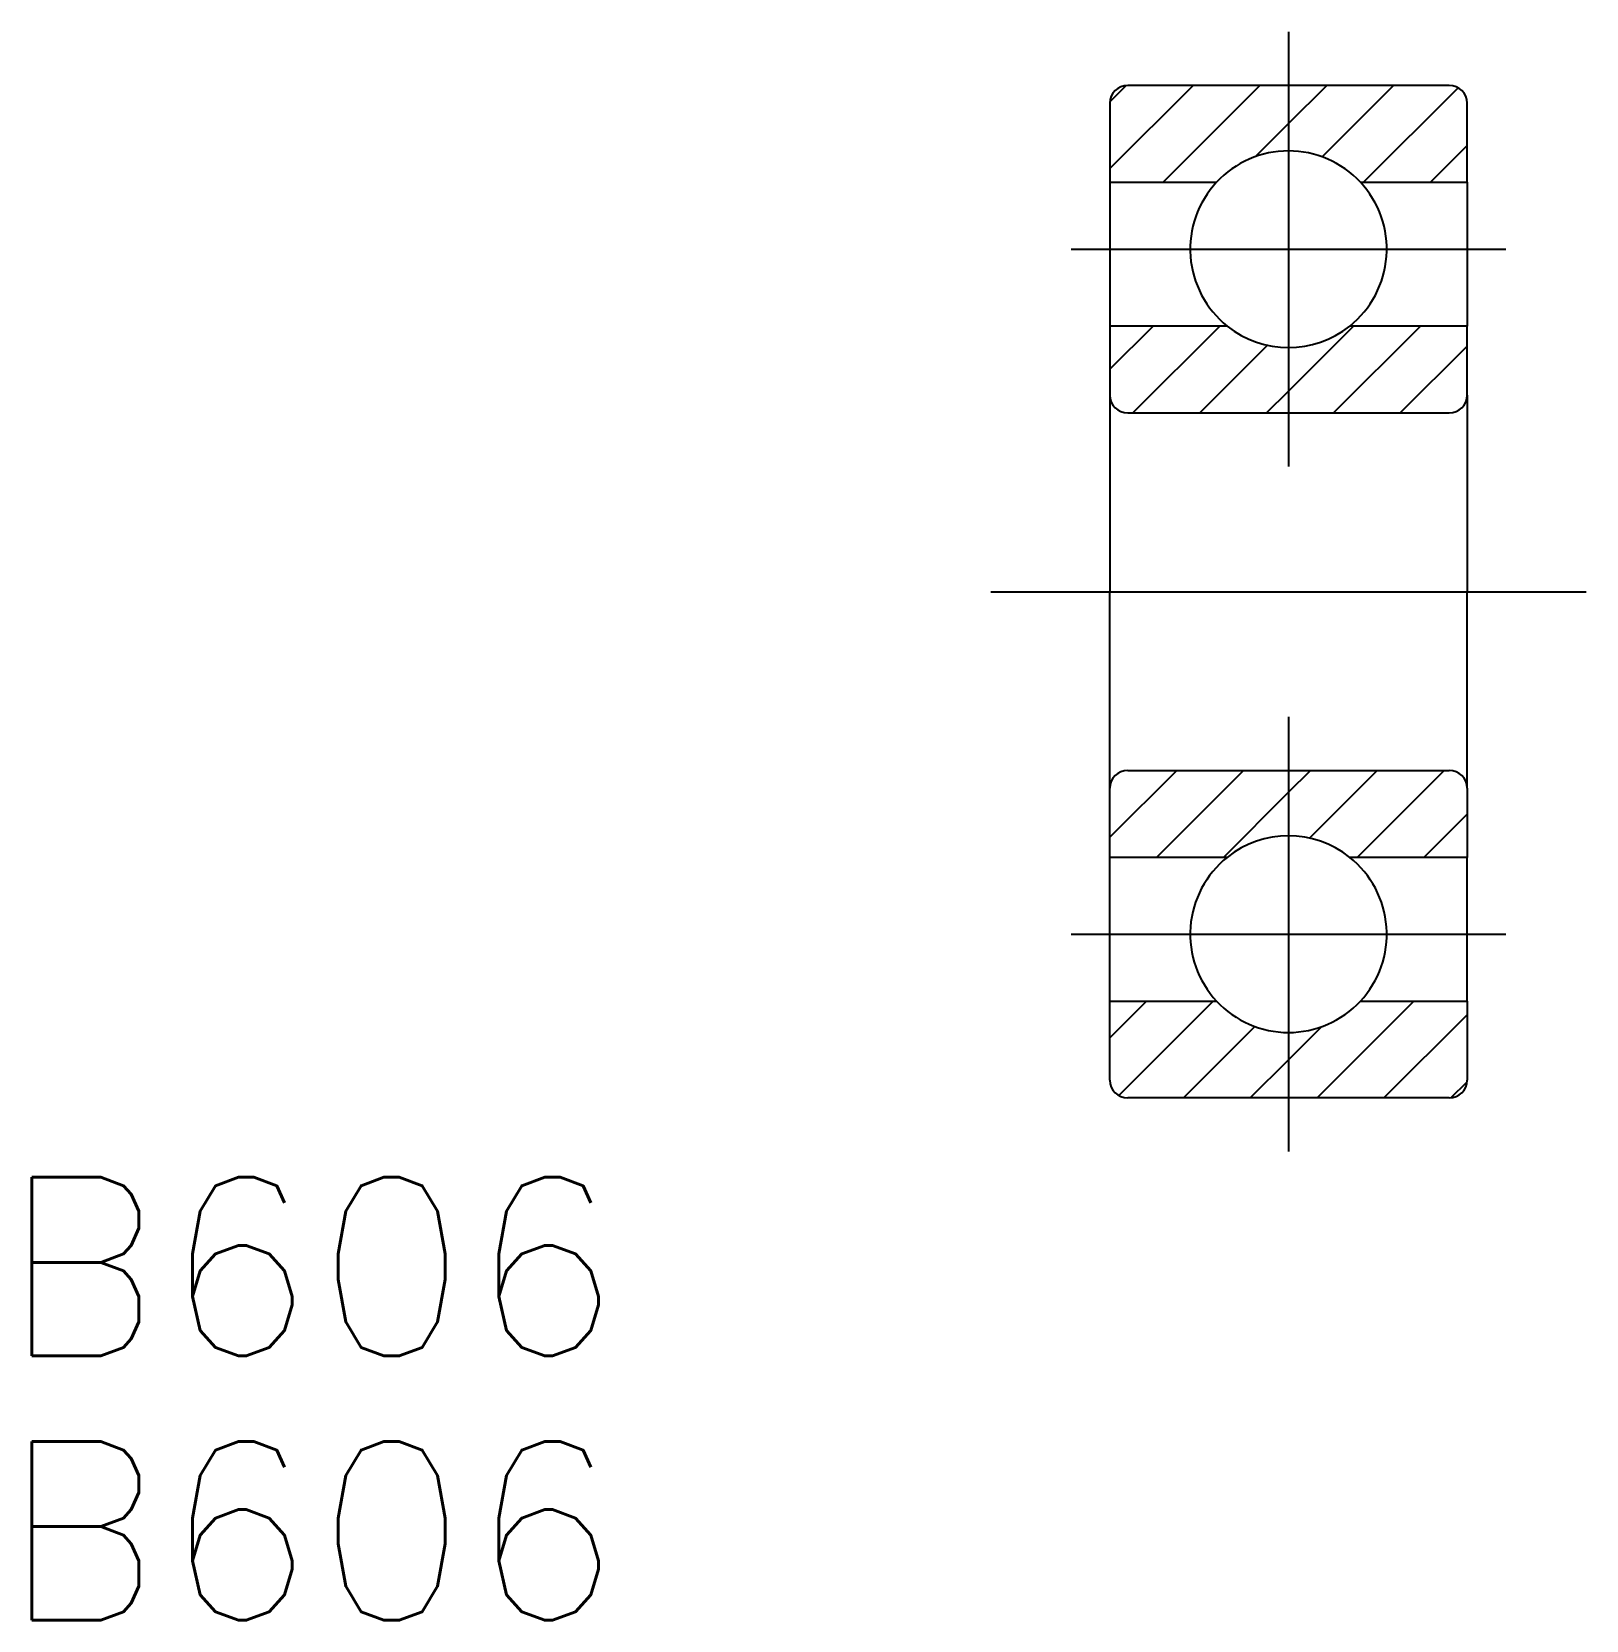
# Model space of a CAD drawing. Extents: x -21.1 to 5, y -17.3 to 9.4.
import ezdxf

# ---------------------------------------------------------------- set-up
doc = ezdxf.new("R2010")
doc.units = 0
doc.linetypes.add('CENTER', pattern=[50.8, 31.75, -6.35, 6.35, -6.35])
doc.layers.get('0').update_dxf_attribs({"linetype": 'CONTINUOUS'})
doc.layers.add('CENTER', color=1, linetype='CENTER')
doc.styles.get("Standard").update_dxf_attribs({"font": 'txt.shx', "height": 3, "bigfont": 'bigfont.shx'})

msp = doc.modelspace()

# ---------------------------------------------------------------- linework, layer by layer
at = {"color": 3, "linetype": 'CONTINUOUS'}
for p, q in [((-3, 7.103), (-1.603, 8.5)), ((-2.999, 8.226), (-2.726, 8.499)), ((-2.105, 6.875), (-0.48, 8.5)), ((0, 7.858), (0.642, 8.5)), ((0.565, 7.3), (1.765, 8.5)), ((1.262, 6.875), (2.848, 8.461)), ((-0.553, 7.304), (0, 7.858)), ((2.385, 6.875), (3, 7.49)), ((-3, 3.735), (-2.275, 4.46)), ((-2.613, 3), (-1.153, 4.46)), ((0, 3.368), (1.092, 4.46)), ((0.755, 3), (2.215, 4.46)), ((-1.49, 3), (-0.352, 4.138)), ((1.877, 3), (3, 4.123)), ((-0.368, 3), (0, 3.368)), ((-3, -4.123), (-1.877, -3)), ((-2.215, -4.46), (-0.755, -3)), ((0, -3.368), (0.368, -3)), ((0.352, -4.138), (1.49, -3)), ((1.153, -4.46), (2.613, -3)), ((-1.092, -4.46), (0, -3.368)), ((2.275, -4.46), (3, -3.735)), ((-3, -7.49), (-2.385, -6.875)), ((-2.848, -8.461), (-1.262, -6.875)), ((0.48, -8.5), (2.105, -6.875)), ((1.603, -8.5), (3, -7.103)), ((-1.765, -8.5), (-0.565, -7.3)), ((0, -7.858), (0.553, -7.304)), ((-0.642, -8.5), (0, -7.858)), ((2.726, -8.499), (2.999, -8.226))]:
    msp.add_line(p, q, dxfattribs=at)
at = {"color": 7, "linetype": 'CONTINUOUS'}
for p, q in [((2.7, 8.5), (-2.7, 8.5)), ((-3, 8.2), (-3, 6.875)), ((3, 6.875), (3, 8.2)), ((-3, 6.875), (-1.207, 6.875)), ((-3, 6.875), (-3, 4.46)), ((1.207, 6.875), (3, 6.875)), ((3, 6.875), (3, 4.46)), ((-3, 4.46), (-3, 3.3)), ((-1.029, 4.46), (-3, 4.46)), ((3, 4.46), (1.029, 4.46)), ((3, 3.3), (3, 4.46)), ((-3, 3.3), (-3, 0)), ((3, 3.3), (3, 0)), ((-2.7, 3), (2.7, 3)), ((-3, -3.3), (-3, 0)), ((3, -3.3), (3, 0)), ((-2.7, -3), (2.7, -3)), ((-3, -4.46), (-3, -3.3)), ((3, -3.3), (3, -4.46)), ((-3, -6.875), (-3, -4.46)), ((-1.029, -4.46), (-3, -4.46)), ((3, -4.46), (1.029, -4.46)), ((3, -6.875), (3, -4.46)), ((-3, -8.2), (-3, -6.875)), ((-3, -6.875), (-1.207, -6.875)), ((1.207, -6.875), (3, -6.875)), ((3, -6.875), (3, -8.2)), ((2.7, -8.5), (-2.7, -8.5))]:
    msp.add_line(p, q, dxfattribs=at)
for centre, radius, start, end in [((-2.7, 8.2), 0.3, 90, 180), ((2.7, 8.2), 0.3, 0, 90), ((0, 5.75), 1.65, 42.9859, 137.0141), ((0, 5.75), 1.65, 137.0141, 231.4273), ((0, 5.75), 1.65, 308.5727, 42.9859), ((0, 5.75), 1.65, 231.4273, 308.5727), ((-2.7, 3.3), 0.3, 180, 270), ((2.7, 3.3), 0.3, 270, 0), ((-2.7, -3.3), 0.3, 90, 180), ((2.7, -3.3), 0.3, 0, 90), ((0, -5.75), 1.65, 51.4273, 128.5727), ((0, -5.75), 1.65, 128.5727, 222.9859), ((0, -5.75), 1.65, 317.0141, 51.4273), ((0, -5.75), 1.65, 222.9859, 317.0141), ((-2.7, -8.2), 0.3, 180, 270), ((2.7, -8.2), 0.3, 270, 0)]:
    msp.add_arc(centre, radius, start, end, dxfattribs=at)
at = {"layer": 'CENTER', "color": 1, "linetype": 'CENTER'}
for p, q in [((0, 9.4), (0, 2.1)), ((-3.65, 5.75), (3.65, 5.75)), ((-5, 0), (5, 0)), ((0, -2.1), (0, -9.4)), ((-3.65, -5.75), (3.65, -5.75))]:
    msp.add_line(p, q, dxfattribs=at)

# ---------------------------------------------------------------- texts
at = {"color": 7, "linetype": 'CONTINUOUS'}
for p in [(-21.617, -12.831), (-21.617, -17.268)]:
    msp.add_text('B606', height=3, dxfattribs=at).set_placement(p)

doc.saveas('drawing.dxf')
